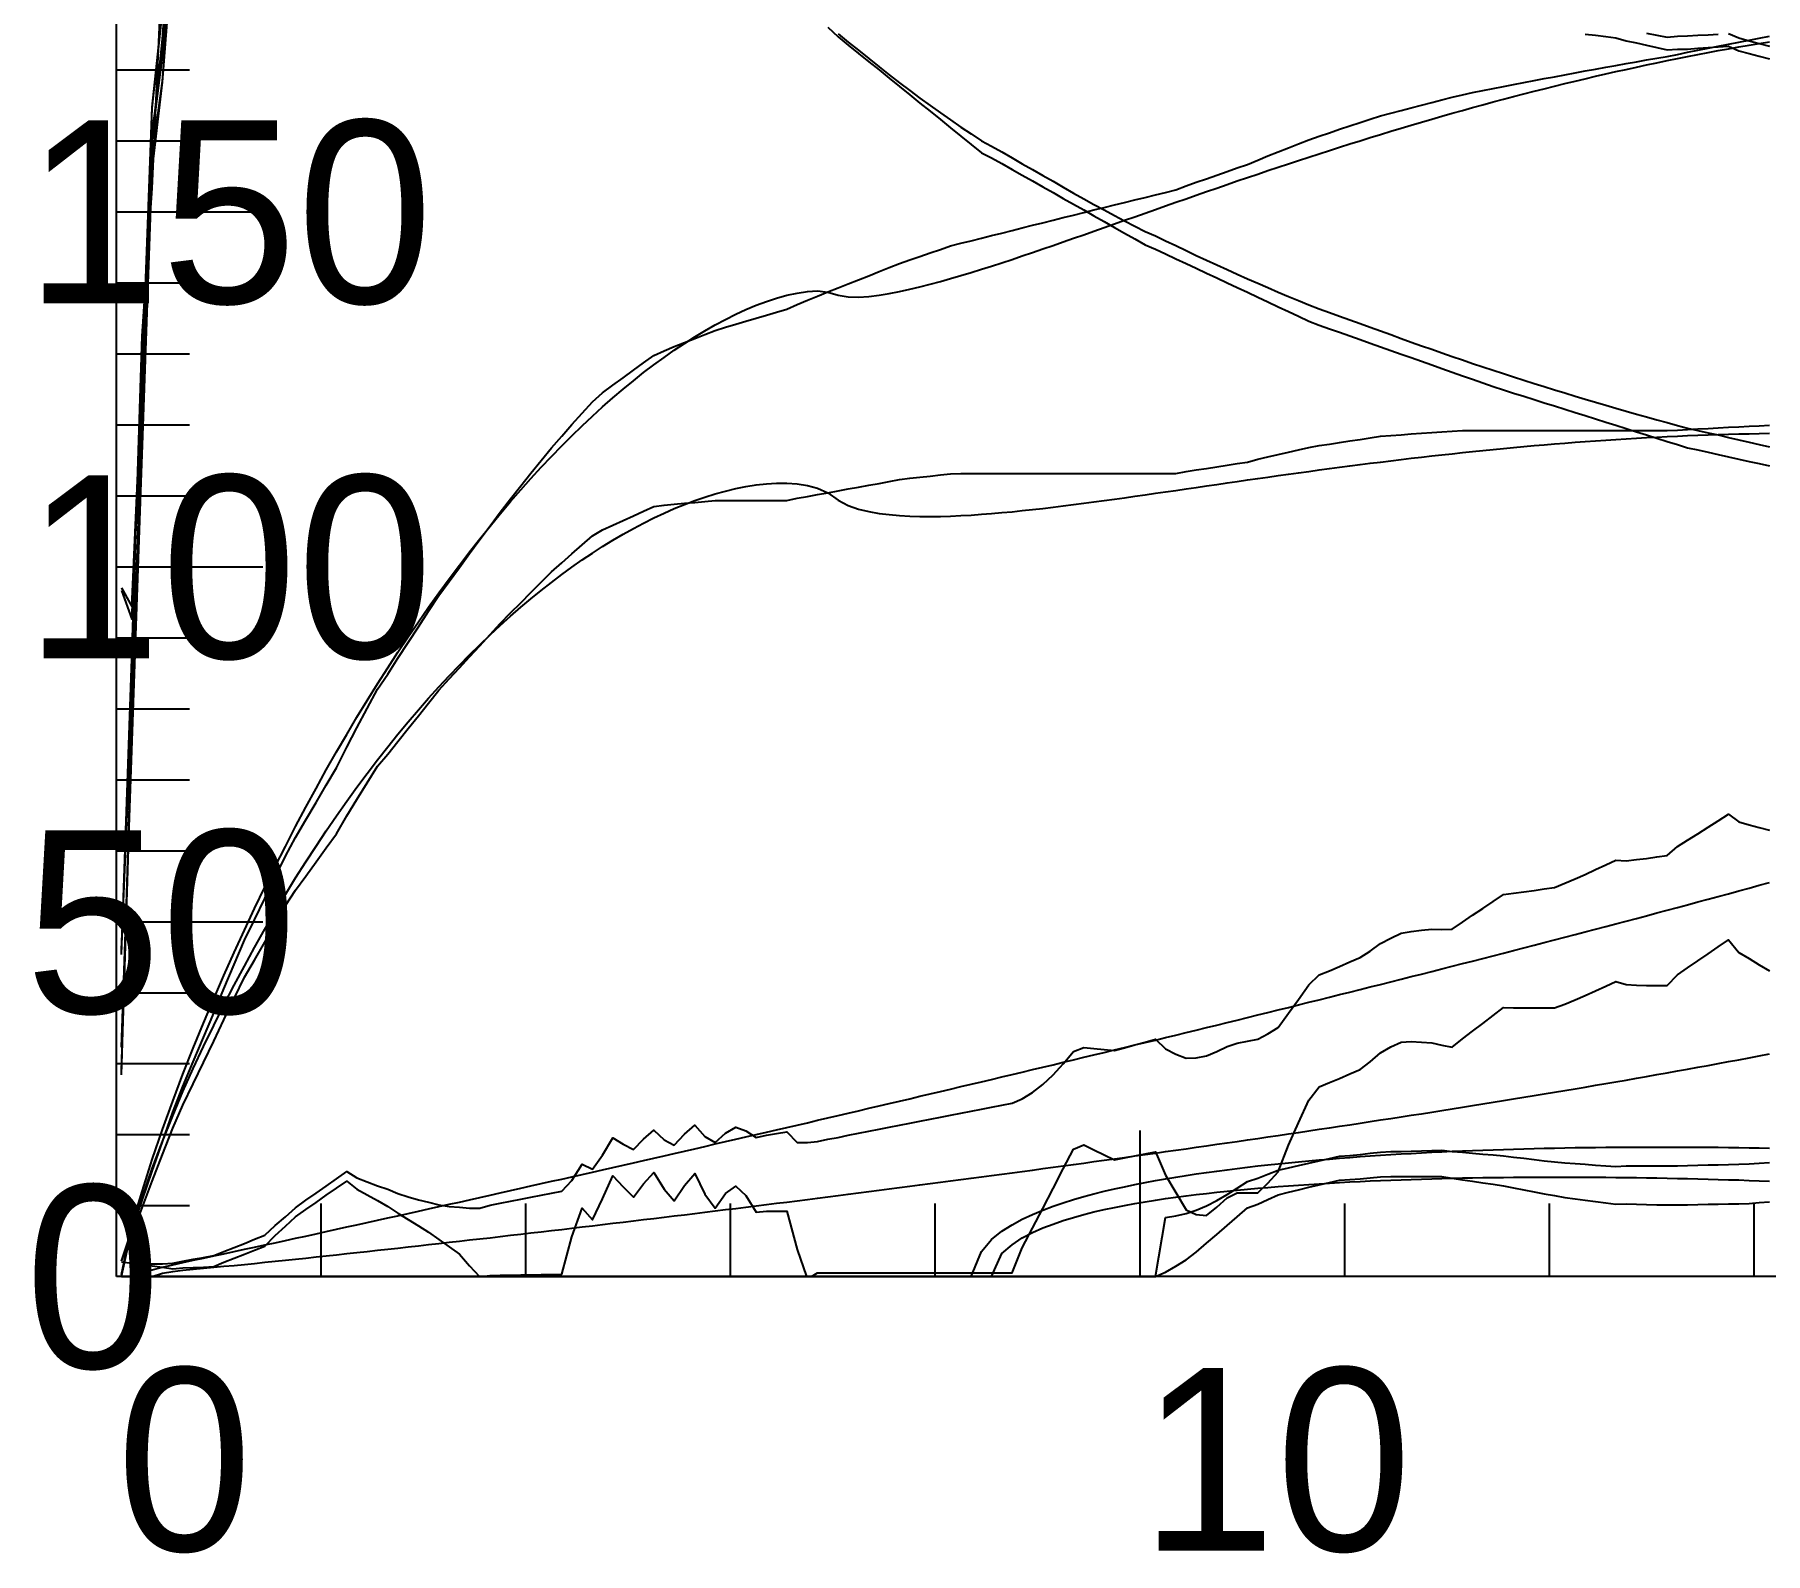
# Model space of a CAD drawing. Extents: x -35 to 191, y -35 to 135.
# Drawn here: x -3.6 to 72.2, y -12.1 to 54.4 of the extents above; entities that cross this region are included whole.
import ezdxf

# ---------------------------------------------------------------- set-up
doc = ezdxf.new("R2010")
doc.units = 0

msp = doc.modelspace()

# ---------------------------------------------------------------- linework, layer by layer
at = {"color": 0}
for p, q in [((0, 52.812), (3.2, 52.812)), ((0, 49.706), (3.2, 49.706)), ((0, 46.599), (6.4, 46.599)), ((0, 43.492), (3.2, 43.492)), ((0, 40.386), (3.2, 40.386)), ((0, 37.279), (3.2, 37.279)), ((0, 34.173), (3.2, 34.173)), ((0, 31.066), (6.4, 31.066)), ((0, 27.959), (3.2, 27.959)), ((0, 24.853), (3.2, 24.853)), ((0, 21.746), (3.2, 21.746)), ((0, 18.64), (3.2, 18.64)), ((0, 15.533), (6.4, 15.533)), ((0, 12.426), (3.2, 12.426)), ((0, 9.32), (3.2, 9.32)), ((0, 6.213), (3.2, 6.213)), ((44.8, 0), (44.8, 6.4)), ((0, 3.107), (3.2, 3.107)), ((8.96, 0), (8.96, 3.2)), ((17.92, 0), (17.92, 3.2)), ((26.88, 0), (26.88, 3.2)), ((35.84, 0), (35.84, 3.2)), ((53.76, 0), (53.76, 3.2)), ((62.72, 0), (62.72, 3.2)), ((71.68, 0), (71.68, 3.2))]:
    msp.add_line(p, q, dxfattribs=at)
msp.add_lwpolyline([(0, 0), (0, 108.731), (179.2, 108.731), (179.2, 0)], close=True, dxfattribs=at)
at = {"color": 4}
for points in [[(0.224, 9), (0.672, 24.021), (1.12, 36.982), (1.568, 49.724), (2.016, 54.156), (2.464, 60.325)], [(0.224, 30.146), (0.672, 29.321), (1.12, 39.339), (1.568, 51.142), (2.016, 55.348)], [(0.224, 0.682), (0.672, 2.031), (1.12, 3.325), (1.568, 4.616), (2.016, 5.905), (2.464, 7.191), (2.912, 8.326), (3.36, 9.398), (3.808, 10.468), (4.256, 11.536), (4.704, 12.601), (5.152, 13.664), (5.6, 14.724), (6.048, 15.612), (6.496, 16.545), (6.944, 17.476), (7.392, 18.404), (7.84, 19.225), (8.288, 19.99), (8.736, 20.752), (9.184, 21.512), (9.632, 22.27), (10.08, 23.166), (10.528, 24.015), (10.976, 24.862), (11.424, 25.706), (11.872, 26.367), (12.32, 27.06), (12.768, 27.75), (13.216, 28.437), (13.664, 29.122), (14.112, 29.804), (14.56, 30.424), (15.008, 31.036), (15.456, 31.646), (15.904, 32.253), (16.352, 32.857), (16.8, 33.459), (17.248, 34.038), (17.696, 34.602), (18.144, 35.163), (18.592, 35.722), (19.04, 36.278), (19.488, 36.789), (19.936, 37.292), (20.384, 37.792), (20.832, 38.289), (21.28, 38.678), (21.728, 39.011), (22.176, 39.341), (22.624, 39.669), (23.072, 39.995), (23.52, 40.318), (23.968, 40.52), (24.416, 40.703), (24.864, 40.883), (25.312, 41.062), (25.76, 41.239), (26.208, 41.413), (26.656, 41.55), (27.104, 41.687), (27.552, 41.822), (28, 41.954), (28.448, 42.085), (28.896, 42.213), (29.344, 42.339), (29.792, 42.544), (30.24, 42.73), (30.688, 42.914), (31.136, 43.095), (31.584, 43.273), (32.032, 43.451), (32.48, 43.628), (32.928, 43.806), (33.376, 43.984), (33.824, 44.161), (34.272, 44.338), (34.72, 44.499), (35.168, 44.651), (35.616, 44.803), (36.064, 44.955), (36.512, 45.107), (36.96, 45.223), (37.408, 45.336), (37.856, 45.449), (38.304, 45.561), (38.752, 45.674), (39.2, 45.787), (39.648, 45.899), (40.096, 46.011), (40.544, 46.123), (40.992, 46.235), (41.44, 46.347), (41.888, 46.458), (42.336, 46.57), (42.784, 46.681), (43.232, 46.791), (43.68, 46.902), (44.128, 47.012), (44.576, 47.122), (45.024, 47.231), (45.472, 47.341), (45.92, 47.449), (46.368, 47.558), (46.816, 47.734), (47.264, 47.892), (47.712, 48.05), (48.16, 48.207), (48.608, 48.364), (49.056, 48.52), (49.504, 48.675), (49.952, 48.867), (50.4, 49.046), (50.848, 49.225), (51.296, 49.402), (51.744, 49.579), (52.192, 49.755), (52.64, 49.914), (53.088, 50.064), (53.536, 50.213), (53.984, 50.361), (54.432, 50.509), (54.88, 50.656), (55.328, 50.802), (55.776, 50.924), (56.224, 51.041), (56.672, 51.156), (57.12, 51.271), (57.568, 51.386), (58.016, 51.5), (58.464, 51.613), (58.912, 51.725), (59.36, 51.817), (59.808, 51.906), (60.256, 51.995), (60.704, 52.084), (61.152, 52.171), (61.6, 52.258), (62.048, 52.344), (62.496, 52.43), (62.944, 52.515), (63.392, 52.599), (63.84, 52.682), (64.288, 52.765), (64.736, 52.847), (65.184, 52.929), (65.632, 53.009), (66.08, 53.089), (66.528, 53.168), (66.976, 53.247), (67.424, 53.324), (67.872, 53.401), (68.32, 53.492), (68.768, 53.584), (69.216, 53.675), (69.664, 53.765), (70.112, 53.854), (70.56, 53.943), (71.008, 54.031), (71.456, 54.118), (71.904, 54.204), (72.352, 54.289)], [(0.224, 0.646), (0.672, 0.586), (1.12, 0.554), (1.568, 0.553), (2.016, 0.559), (2.464, 0.583), (2.912, 0.677), (3.36, 0.757), (3.808, 0.838), (4.256, 0.92), (4.704, 1.094), (5.152, 1.269), (5.6, 1.449), (6.048, 1.633), (6.496, 1.82), (6.944, 2.235), (7.392, 2.621), (7.84, 3.016), (8.288, 3.338), (8.736, 3.651), (9.184, 3.965), (9.632, 4.28), (10.08, 4.595), (10.528, 4.322), (10.976, 4.145), (11.424, 3.977), (11.872, 3.82), (12.32, 3.644), (12.768, 3.496), (13.216, 3.367), (13.664, 3.259), (14.112, 3.146), (14.56, 3.073), (15.008, 3.033), (15.456, 2.995), (15.904, 2.995), (16.352, 3.131), (16.8, 3.218), (17.248, 3.305), (17.696, 3.391), (18.144, 3.478), (18.592, 3.565), (19.04, 3.652), (19.488, 3.739), (19.936, 4.203), (20.384, 4.925), (20.832, 4.707), (21.28, 5.32), (21.728, 6.07), (22.176, 5.791), (22.624, 5.564), (23.072, 6.015), (23.52, 6.412), (23.968, 5.992), (24.416, 5.749), (24.864, 6.228), (25.312, 6.635), (25.76, 6.133), (26.208, 5.864), (26.656, 6.284), (27.104, 6.546), (27.552, 6.383), (28, 6.084), (28.448, 6.186), (28.896, 6.263), (29.344, 6.341), (29.792, 5.864), (30.24, 5.864), (30.688, 5.92), (31.136, 6.008), (31.584, 6.095), (32.032, 6.183), (32.48, 6.271), (32.928, 6.359), (33.376, 6.447), (33.824, 6.535), (34.272, 6.622), (34.72, 6.71), (35.168, 6.798), (35.616, 6.886), (36.064, 6.975), (36.512, 7.063), (36.96, 7.151), (37.408, 7.239), (37.856, 7.327), (38.304, 7.416), (38.752, 7.504), (39.2, 7.592), (39.648, 7.78), (40.096, 8.051), (40.544, 8.404), (40.992, 8.829), (41.44, 9.316), (41.888, 9.856), (42.336, 10.029), (42.784, 9.981), (43.232, 9.938), (43.68, 9.9), (44.128, 10.017), (44.576, 10.139), (45.024, 10.262), (45.472, 10.385), (45.92, 9.967), (46.368, 9.732), (46.816, 9.554), (47.264, 9.579), (47.712, 9.655), (48.16, 9.845), (48.608, 10.066), (49.056, 10.222), (49.504, 10.305), (49.952, 10.389), (50.4, 10.629), (50.848, 10.909), (51.296, 11.529), (51.744, 12.123), (52.192, 12.766), (52.64, 13.201), (53.088, 13.387), (53.536, 13.574), (53.984, 13.769), (54.432, 13.964), (54.88, 14.25), (55.328, 14.573), (55.776, 14.818), (56.224, 15.024), (56.672, 15.109), (57.12, 15.156), (57.568, 15.203), (58.016, 15.198), (58.464, 15.21), (58.912, 15.518), (59.36, 15.812), (59.808, 16.113), (60.256, 16.419), (60.704, 16.728), (61.152, 16.775), (61.6, 16.839), (62.048, 16.904), (62.496, 16.969), (62.944, 17.034), (63.392, 17.218), (63.84, 17.411), (64.288, 17.605), (64.736, 17.816), (65.184, 18.022), (65.632, 18.229), (66.08, 18.2), (66.528, 18.25), (66.976, 18.3), (67.424, 18.371), (67.872, 18.437), (68.32, 18.822), (68.768, 19.102), (69.216, 19.383), (69.664, 19.665), (70.112, 19.949), (70.56, 20.234), (71.008, 19.905), (71.456, 19.779), (71.904, 19.656), (72.352, 19.537)], [(0.224, 0), (0.672, 0), (1.12, 0), (1.568, 0), (2.016, 0), (2.464, 0), (2.912, 0), (3.36, 0), (3.808, 0), (4.256, 0), (4.704, 0), (5.152, 0), (5.6, 0), (6.048, 0), (6.496, 0), (6.944, 0), (7.392, 0), (7.84, 0), (8.288, 0), (8.736, 0), (9.184, 0), (9.632, 0), (10.08, 0), (10.528, 0), (10.976, 0), (11.424, 0), (11.872, 0), (12.32, 0), (12.768, 0), (13.216, 0), (13.664, 0), (14.112, 0), (14.56, 0), (15.008, 0), (15.456, 0), (15.904, 0), (16.352, 0), (16.8, 0), (17.248, 0), (17.696, 0), (18.144, 0), (18.592, 0), (19.04, 0), (19.488, 0), (19.936, 0), (20.384, 0), (20.832, 0), (21.28, 0), (21.728, 0), (22.176, 0), (22.624, 0), (23.072, 0), (23.52, 0), (23.968, 0), (24.416, 0), (24.864, 0), (25.312, 0), (25.76, 0), (26.208, 0), (26.656, 0), (27.104, 0), (27.552, 0), (28, 0), (28.448, 0), (28.896, 0), (29.344, 0), (29.792, 0), (30.24, 0), (30.688, 0), (31.136, 0), (31.584, 0), (32.032, 0), (32.48, 0), (32.928, 0), (33.376, 0), (33.824, 0), (34.272, 0), (34.72, 0), (35.168, 0), (35.616, 0), (36.064, 0), (36.512, 0), (36.96, 0), (37.408, 0), (37.856, 0), (38.304, 0), (38.752, 0), (39.2, 0), (39.648, 0), (40.096, 0), (40.544, 0), (40.992, 0), (41.44, 0), (41.888, 0), (42.336, 0), (42.784, 0), (43.232, 0), (43.68, 0), (44.128, 0), (44.576, 0), (45.024, 0), (45.472, 0), (45.92, 2.589), (46.368, 2.662), (46.816, 2.759), (47.264, 2.906), (47.712, 3.103), (48.16, 3.333), (48.608, 3.591), (49.056, 3.869), (49.504, 4.164), (49.952, 4.31), (50.4, 4.483), (50.848, 4.658), (51.296, 4.763), (51.744, 4.864), (52.192, 4.965), (52.64, 5.067), (53.088, 5.168), (53.536, 5.268), (53.984, 5.298), (54.432, 5.347), (54.88, 5.395), (55.328, 5.443), (55.776, 5.468), (56.224, 5.482), (56.672, 5.495), (57.12, 5.508), (57.568, 5.52), (58.016, 5.532), (58.464, 5.48), (58.912, 5.441), (59.36, 5.402), (59.808, 5.363), (60.256, 5.324), (60.704, 5.286), (61.152, 5.23), (61.6, 5.177), (62.048, 5.125), (62.496, 5.074), (62.944, 5.023), (63.392, 4.974), (63.84, 4.944), (64.288, 4.914), (64.736, 4.884), (65.184, 4.855), (65.632, 4.825), (66.08, 4.841), (66.528, 4.841), (66.976, 4.841), (67.424, 4.841), (67.872, 4.841), (68.32, 4.851), (68.768, 4.863), (69.216, 4.875), (69.664, 4.886), (70.112, 4.898), (70.56, 4.909), (71.008, 4.919), (71.456, 4.93), (71.904, 4.961), (72.352, 4.99)]]:
    msp.add_lwpolyline(points, dxfattribs=at)
at = {"color": 1}
for points in [[(0.224, 14.31), (0.672, 25.121), (1.12, 37.391), (1.568, 50.058), (2.016, 53.341), (2.464, 59.091)], [(64.288, 54.38), (64.736, 54.326), (65.184, 54.272), (65.632, 54.219), (66.08, 54.092), (66.528, 53.99), (66.976, 53.888), (67.424, 53.793), (67.872, 53.696), (68.32, 53.727), (68.768, 53.724), (69.216, 53.759), (69.664, 53.787), (70.112, 53.817), (70.56, 53.849), (71.008, 53.652), (71.456, 53.531), (71.904, 53.412), (72.352, 53.296)]]:
    msp.add_lwpolyline(points, dxfattribs=at)
at = {"color": 2}
for points in [[(0.224, 30.029), (0.672, 28.77), (1.12, 38.327), (1.568, 49.803), (2.016, 53.408), (2.464, 59.073)], [(0.224, 8.825), (0.672, 23.445), (1.12, 35.987), (1.568, 48.427), (2.016, 52.271), (2.464, 58.072)], [(31.584, 54.398), (32.032, 54.03), (32.48, 53.669), (32.928, 53.305), (33.376, 52.946), (33.824, 52.594), (34.272, 52.249), (34.72, 51.911), (35.168, 51.579), (35.616, 51.254), (36.064, 50.934), (36.512, 50.621), (36.96, 50.313), (37.408, 50.009), (37.856, 49.713), (38.304, 49.475), (38.752, 49.223), (39.2, 48.963), (39.648, 48.708), (40.096, 48.451), (40.544, 48.193), (40.992, 47.938), (41.44, 47.68), (41.888, 47.424), (42.336, 47.173), (42.784, 46.925), (43.232, 46.681), (43.68, 46.441), (44.128, 46.204), (44.576, 45.971), (45.024, 45.743), (45.472, 45.544), (45.92, 45.335), (46.368, 45.121), (46.816, 44.908), (47.264, 44.695), (47.712, 44.485), (48.16, 44.277), (48.608, 44.073), (49.056, 43.871), (49.504, 43.672), (49.952, 43.475), (50.4, 43.282), (50.848, 43.091), (51.296, 42.902), (51.744, 42.715), (52.192, 42.531), (52.64, 42.352), (53.088, 42.192), (53.536, 42.03), (53.984, 41.869), (54.432, 41.709), (54.88, 41.547), (55.328, 41.386), (55.776, 41.225), (56.224, 41.064), (56.672, 40.903), (57.12, 40.742), (57.568, 40.583), (58.016, 40.426), (58.464, 40.271), (58.912, 40.117), (59.36, 39.966), (59.808, 39.816), (60.256, 39.667), (60.704, 39.521), (61.152, 39.377), (61.6, 39.234), (62.048, 39.092), (62.496, 38.951), (62.944, 38.812), (63.392, 38.675), (63.84, 38.539), (64.288, 38.404), (64.736, 38.271), (65.184, 38.14), (65.632, 38.009), (66.08, 37.88), (66.528, 37.752), (66.976, 37.626), (67.424, 37.5), (67.872, 37.375), (68.32, 37.251), (68.768, 37.135), (69.216, 37.037), (69.664, 36.935), (70.112, 36.834), (70.56, 36.728), (71.008, 36.624), (71.456, 36.521), (71.904, 36.416), (72.352, 36.312)], [(66.976, 54.422), (67.424, 54.337), (67.872, 54.25), (68.32, 54.289), (68.768, 54.301), (69.216, 54.328), (69.664, 54.354), (70.112, 54.382)], [(70.56, 54.409), (71.008, 54.211), (71.456, 54.088), (71.904, 53.967), (72.352, 53.848)], [(0.224, 0), (0.672, 2.069), (1.12, 3.451), (1.568, 4.725), (2.016, 5.92), (2.464, 7.041), (2.912, 8.098), (3.36, 9.104), (3.808, 10.066), (4.256, 10.992), (4.704, 11.886), (5.152, 12.752), (5.6, 13.592), (6.048, 14.408), (6.496, 15.2), (6.944, 15.97), (7.392, 16.719), (7.84, 17.447), (8.288, 18.156), (8.736, 18.845), (9.184, 19.516), (9.632, 20.17), (10.08, 20.805), (10.528, 21.424), (10.976, 22.026), (11.424, 22.612), (11.872, 23.183), (12.32, 23.737), (12.768, 24.277), (13.216, 24.803), (13.664, 25.313), (14.112, 25.81), (14.56, 26.292), (15.008, 26.761), (15.456, 27.216), (15.904, 27.657), (16.352, 28.086), (16.8, 28.501), (17.248, 28.904), (17.696, 29.293), (18.144, 29.67), (18.592, 30.034), (19.04, 30.385), (19.488, 30.724), (19.936, 31.05), (20.384, 31.363), (20.832, 31.664), (21.28, 31.953), (21.728, 32.228), (22.176, 32.492), (22.624, 32.742), (23.072, 32.979), (23.52, 33.203), (23.968, 33.414), (24.416, 33.611), (24.864, 33.795), (25.312, 33.964), (25.76, 34.118), (26.208, 34.258), (26.656, 34.381), (27.104, 34.488), (27.552, 34.577), (28, 34.647), (28.448, 34.696), (28.896, 34.722), (29.344, 34.723), (29.792, 34.692), (30.24, 34.624), (30.688, 34.505), (31.136, 34.304), (31.584, 33.985), (32.032, 33.748), (32.48, 33.593), (32.928, 33.484), (33.376, 33.404), (33.824, 33.348), (34.272, 33.308), (34.72, 33.283), (35.168, 33.27), (35.616, 33.267), (36.064, 33.273), (36.512, 33.286), (36.96, 33.306), (37.408, 33.331), (37.856, 33.362), (38.304, 33.397), (38.752, 33.436), (39.2, 33.478), (39.648, 33.524), (40.096, 33.572), (40.544, 33.623), (40.992, 33.676), (41.44, 33.731), (41.888, 33.787), (42.336, 33.846), (42.784, 33.905), (43.232, 33.966), (43.68, 34.027), (44.128, 34.09), (44.576, 34.153), (45.024, 34.217), (45.472, 34.281), (45.92, 34.346), (46.368, 34.411), (46.816, 34.476), (47.264, 34.541), (47.712, 34.606), (48.16, 34.671), (48.608, 34.736), (49.056, 34.8), (49.504, 34.865), (49.952, 34.929), (50.4, 34.992), (50.848, 35.055), (51.296, 35.118), (51.744, 35.18), (52.192, 35.241), (52.64, 35.302), (53.088, 35.362), (53.536, 35.421), (53.984, 35.48), (54.432, 35.538), (54.88, 35.595), (55.328, 35.651), (55.776, 35.706), (56.224, 35.76), (56.672, 35.813), (57.12, 35.865), (57.568, 35.917), (58.016, 35.967), (58.464, 36.016), (58.912, 36.064), (59.36, 36.111), (59.808, 36.157), (60.256, 36.201), (60.704, 36.245), (61.152, 36.287), (61.6, 36.328), (62.048, 36.368), (62.496, 36.406), (62.944, 36.444), (63.392, 36.48), (63.84, 36.514), (64.288, 36.548), (64.736, 36.58), (65.184, 36.611), (65.632, 36.64), (66.08, 36.668), (66.528, 36.695), (66.976, 36.72), (67.424, 36.744), (67.872, 36.766), (68.32, 36.787), (68.768, 36.806), (69.216, 36.824), (69.664, 36.841), (70.112, 36.856), (70.56, 36.869), (71.008, 36.881), (71.456, 36.891), (71.904, 36.9), (72.352, 36.907)], [(0.224, 0), (0.672, 0), (1.12, 0), (1.568, 0), (2.016, 0.149), (2.464, 0.22), (2.912, 0.275), (3.36, 0.323), (3.808, 0.366), (4.256, 0.408), (4.704, 0.45), (5.152, 0.493), (5.6, 0.536), (6.048, 0.58), (6.496, 0.625), (6.944, 0.671), (7.392, 0.718), (7.84, 0.765), (8.288, 0.812), (8.736, 0.86), (9.184, 0.908), (9.632, 0.956), (10.08, 1.005), (10.528, 1.054), (10.976, 1.103), (11.424, 1.152), (11.872, 1.201), (12.32, 1.251), (12.768, 1.3), (13.216, 1.35), (13.664, 1.4), (14.112, 1.45), (14.56, 1.501), (15.008, 1.551), (15.456, 1.602), (15.904, 1.653), (16.352, 1.704), (16.8, 1.756), (17.248, 1.807), (17.696, 1.859), (18.144, 1.911), (18.592, 1.963), (19.04, 2.015), (19.488, 2.068), (19.936, 2.12), (20.384, 2.173), (20.832, 2.226), (21.28, 2.279), (21.728, 2.332), (22.176, 2.386), (22.624, 2.439), (23.072, 2.493), (23.52, 2.547), (23.968, 2.601), (24.416, 2.656), (24.864, 2.71), (25.312, 2.765), (25.76, 2.82), (26.208, 2.875), (26.656, 2.93), (27.104, 2.985), (27.552, 3.04), (28, 3.096), (28.448, 3.152), (28.896, 3.208), (29.344, 3.264), (29.792, 3.32), (30.24, 3.377), (30.688, 3.434), (31.136, 3.49), (31.584, 3.547), (32.032, 3.605), (32.48, 3.662), (32.928, 3.719), (33.376, 3.777), (33.824, 3.835), (34.272, 3.893), (34.72, 3.951), (35.168, 4.01), (35.616, 4.068), (36.064, 4.127), (36.512, 4.186), (36.96, 4.245), (37.408, 4.305), (37.856, 4.364), (38.304, 4.424), (38.752, 4.484), (39.2, 4.544), (39.648, 4.604), (40.096, 4.665), (40.544, 4.725), (40.992, 4.786), (41.44, 4.847), (41.888, 4.909), (42.336, 4.97), (42.784, 5.032), (43.232, 5.094), (43.68, 5.156), (44.128, 5.218), (44.576, 5.281), (45.024, 5.343), (45.472, 5.406), (45.92, 5.47), (46.368, 5.533), (46.816, 5.597), (47.264, 5.661), (47.712, 5.725), (48.16, 5.789), (48.608, 5.854), (49.056, 5.918), (49.504, 5.984), (49.952, 6.049), (50.4, 6.114), (50.848, 6.18), (51.296, 6.246), (51.744, 6.313), (52.192, 6.379), (52.64, 6.446), (53.088, 6.514), (53.536, 6.581), (53.984, 6.649), (54.432, 6.717), (54.88, 6.785), (55.328, 6.854), (55.776, 6.923), (56.224, 6.992), (56.672, 7.061), (57.12, 7.131), (57.568, 7.201), (58.016, 7.272), (58.464, 7.343), (58.912, 7.414), (59.36, 7.485), (59.808, 7.557), (60.256, 7.629), (60.704, 7.702), (61.152, 7.775), (61.6, 7.848), (62.048, 7.922), (62.496, 7.996), (62.944, 8.071), (63.392, 8.146), (63.84, 8.221), (64.288, 8.297), (64.736, 8.373), (65.184, 8.449), (65.632, 8.526), (66.08, 8.604), (66.528, 8.682), (66.976, 8.761), (67.424, 8.839), (67.872, 8.919), (68.32, 8.999), (68.768, 9.08), (69.216, 9.161), (69.664, 9.242), (70.112, 9.325), (70.56, 9.407), (71.008, 9.491), (71.456, 9.575), (71.904, 9.66), (72.352, 9.745)], [(0.224, 0), (0.672, 0), (1.12, 0), (1.568, 0), (2.016, 0), (2.464, 0), (2.912, 0), (3.36, 0), (3.808, 0), (4.256, 0), (4.704, 0), (5.152, 0), (5.6, 0), (6.048, 0), (6.496, 0), (6.944, 0), (7.392, 0), (7.84, 0), (8.288, 0), (8.736, 0), (9.184, 0), (9.632, 0), (10.08, 0), (10.528, 0), (10.976, 0), (11.424, 0), (11.872, 0), (12.32, 0), (12.768, 0), (13.216, 0), (13.664, 0), (14.112, 0), (14.56, 0), (15.008, 0), (15.456, 0), (15.904, 0), (16.352, 0), (16.8, 0), (17.248, 0), (17.696, 0), (18.144, 0), (18.592, 0), (19.04, 0), (19.488, 0), (19.936, 0), (20.384, 0), (20.832, 0), (21.28, 0), (21.728, 0), (22.176, 0), (22.624, 0), (23.072, 0), (23.52, 0), (23.968, 0), (24.416, 0), (24.864, 0), (25.312, 0), (25.76, 0), (26.208, 0), (26.656, 0), (27.104, 0), (27.552, 0), (28, 0), (28.448, 0), (28.896, 0), (29.344, 0), (29.792, 0), (30.24, 0), (30.688, 0), (31.136, 0), (31.584, 0), (32.032, 0), (32.48, 0), (32.928, 0), (33.376, 0), (33.824, 0), (34.272, 0), (34.72, 0), (35.168, 0), (35.616, 0), (36.064, 0), (36.512, 0), (36.96, 0), (37.408, 0), (37.856, 0), (38.304, 0), (38.752, 1.014), (39.2, 1.397), (39.648, 1.694), (40.096, 1.932), (40.544, 2.131), (40.992, 2.302), (41.44, 2.455), (41.888, 2.593), (42.336, 2.719), (42.784, 2.835), (43.232, 2.93), (43.68, 3.026), (44.128, 3.114), (44.576, 3.196), (45.024, 3.272), (45.472, 3.343), (45.92, 3.412), (46.368, 3.477), (46.816, 3.538), (47.264, 3.59), (47.712, 3.643), (48.16, 3.693), (48.608, 3.74), (49.056, 3.784), (49.504, 3.827), (49.952, 3.867), (50.4, 3.906), (50.848, 3.944), (51.296, 3.974), (51.744, 4.006), (52.192, 4.037), (52.64, 4.065), (53.088, 4.092), (53.536, 4.117), (53.984, 4.141), (54.432, 4.164), (54.88, 4.186), (55.328, 4.204), (55.776, 4.222), (56.224, 4.239), (56.672, 4.255), (57.12, 4.269), (57.568, 4.282), (58.016, 4.294), (58.464, 4.306), (58.912, 4.316), (59.36, 4.323), (59.808, 4.331), (60.256, 4.338), (60.704, 4.344), (61.152, 4.348), (61.6, 4.352), (62.048, 4.355), (62.496, 4.357), (62.944, 4.358), (63.392, 4.357), (63.84, 4.356), (64.288, 4.354), (64.736, 4.352), (65.184, 4.348), (65.632, 4.343), (66.08, 4.338), (66.528, 4.332), (66.976, 4.326), (67.424, 4.317), (67.872, 4.309), (68.32, 4.3), (68.768, 4.29), (69.216, 4.279), (69.664, 4.267), (70.112, 4.255), (70.56, 4.242), (71.008, 4.228), (71.456, 4.213), (71.904, 4.198), (72.352, 4.182)]]:
    msp.add_lwpolyline(points, dxfattribs=at)
at = {"color": 6}
for points in [[(0.224, 10.036), (0.672, 23.032), (1.12, 36.027), (1.568, 49.023), (2.016, 52.321), (2.464, 58.091)], [(31.136, 54.69), (31.584, 54.259), (32.032, 53.895), (32.48, 53.533), (32.928, 53.171), (33.376, 52.809), (33.824, 52.447), (34.272, 52.085), (34.72, 51.723), (35.168, 51.361), (35.616, 51), (36.064, 50.638), (36.512, 50.276), (36.96, 49.914), (37.408, 49.552), (37.856, 49.19), (38.304, 48.967), (38.752, 48.713), (39.2, 48.459), (39.648, 48.205), (40.096, 47.951), (40.544, 47.697), (40.992, 47.443), (41.44, 47.189), (41.888, 46.936), (42.336, 46.682), (42.784, 46.428), (43.232, 46.174), (43.68, 45.92), (44.128, 45.666), (44.576, 45.412), (45.024, 45.158), (45.472, 44.97), (45.92, 44.76), (46.368, 44.55), (46.816, 44.34), (47.264, 44.13), (47.712, 43.92), (48.16, 43.709), (48.608, 43.499), (49.056, 43.289), (49.504, 43.079), (49.952, 42.869), (50.4, 42.659), (50.848, 42.449), (51.296, 42.239), (51.744, 42.029), (52.192, 41.819), (52.64, 41.643), (53.088, 41.485), (53.536, 41.327), (53.984, 41.168), (54.432, 41.01), (54.88, 40.852), (55.328, 40.694), (55.776, 40.536), (56.224, 40.378), (56.672, 40.22), (57.12, 40.061), (57.568, 39.903), (58.016, 39.745), (58.464, 39.587), (58.912, 39.429), (59.36, 39.271), (59.808, 39.112), (60.256, 38.954), (60.704, 38.809), (61.152, 38.668), (61.6, 38.528), (62.048, 38.387), (62.496, 38.246), (62.944, 38.105), (63.392, 37.964), (63.84, 37.823), (64.288, 37.683), (64.736, 37.542), (65.184, 37.401), (65.632, 37.26), (66.08, 37.119), (66.528, 36.978), (66.976, 36.837), (67.424, 36.697), (67.872, 36.556), (68.32, 36.415), (68.768, 36.274), (69.216, 36.186), (69.664, 36.085), (70.112, 35.984), (70.56, 35.883), (71.008, 35.782), (71.456, 35.681), (71.904, 35.579), (72.352, 35.478)], [(0.224, 0.677), (0.672, 1.842), (1.12, 3.007), (1.568, 4.172), (2.016, 5.337), (2.464, 6.503), (2.912, 7.503), (3.36, 8.437), (3.808, 9.37), (4.256, 10.304), (4.704, 11.238), (5.152, 12.171), (5.6, 13.105), (6.048, 13.848), (6.496, 14.644), (6.944, 15.441), (7.392, 16.238), (7.84, 16.916), (8.288, 17.532), (8.736, 18.148), (9.184, 18.764), (9.632, 19.38), (10.08, 20.159), (10.528, 20.887), (10.976, 21.615), (11.424, 22.343), (11.872, 22.864), (12.32, 23.424), (12.768, 23.984), (13.216, 24.544), (13.664, 25.104), (14.112, 25.664), (14.56, 26.156), (15.008, 26.641), (15.456, 27.127), (15.904, 27.612), (16.352, 28.098), (16.8, 28.583), (17.248, 29.046), (17.696, 29.494), (18.144, 29.942), (18.592, 30.39), (19.04, 30.839), (19.488, 31.238), (19.936, 31.63), (20.384, 32.022), (20.832, 32.414), (21.28, 32.683), (21.728, 32.886), (22.176, 33.09), (22.624, 33.294), (23.072, 33.497), (23.52, 33.701), (23.968, 33.763), (24.416, 33.804), (24.864, 33.845), (25.312, 33.885), (25.76, 33.926), (26.208, 33.967), (26.656, 33.964), (27.104, 33.964), (27.552, 33.964), (28, 33.964), (28.448, 33.964), (28.896, 33.964), (29.344, 33.964), (29.792, 34.064), (30.24, 34.146), (30.688, 34.227), (31.136, 34.309), (31.584, 34.39), (32.032, 34.472), (32.48, 34.553), (32.928, 34.635), (33.376, 34.716), (33.824, 34.798), (34.272, 34.879), (34.72, 34.94), (35.168, 34.99), (35.616, 35.039), (36.064, 35.089), (36.512, 35.139), (36.96, 35.143), (37.408, 35.143), (37.856, 35.143), (38.304, 35.143), (38.752, 35.143), (39.2, 35.143), (39.648, 35.143), (40.096, 35.143), (40.544, 35.143), (40.992, 35.143), (41.44, 35.143), (41.888, 35.143), (42.336, 35.143), (42.784, 35.143), (43.232, 35.143), (43.68, 35.143), (44.128, 35.143), (44.576, 35.143), (45.024, 35.143), (45.472, 35.143), (45.92, 35.143), (46.368, 35.143), (46.816, 35.236), (47.264, 35.304), (47.712, 35.373), (48.16, 35.442), (48.608, 35.511), (49.056, 35.58), (49.504, 35.649), (49.952, 35.77), (50.4, 35.873), (50.848, 35.977), (51.296, 36.08), (51.744, 36.183), (52.192, 36.287), (52.64, 36.368), (53.088, 36.437), (53.536, 36.506), (53.984, 36.574), (54.432, 36.643), (54.88, 36.712), (55.328, 36.781), (55.776, 36.818), (56.224, 36.848), (56.672, 36.878), (57.12, 36.908), (57.568, 36.938), (58.016, 36.968), (58.464, 36.998), (58.912, 37.028), (59.36, 37.03), (59.808, 37.03), (60.256, 37.03), (60.704, 37.03), (61.152, 37.03), (61.6, 37.03), (62.048, 37.03), (62.496, 37.03), (62.944, 37.03), (63.392, 37.03), (63.84, 37.03), (64.288, 37.03), (64.736, 37.03), (65.184, 37.03), (65.632, 37.03), (66.08, 37.03), (66.528, 37.03), (66.976, 37.03), (67.424, 37.03), (67.872, 37.03), (68.32, 37.052), (68.768, 37.075), (69.216, 37.099), (69.664, 37.122), (70.112, 37.146), (70.56, 37.17), (71.008, 37.193), (71.456, 37.217), (71.904, 37.24), (72.352, 37.264)], [(30.428, 0), (30.688, 0.171), (31.136, 0.171), (31.584, 0.171), (32.032, 0.171), (32.48, 0.171), (32.928, 0.171), (33.376, 0.171), (33.824, 0.171), (34.272, 0.171), (34.72, 0.171), (35.168, 0.171), (35.616, 0.171), (36.064, 0.171), (36.512, 0.171), (36.96, 0.171), (37.408, 0.171), (37.856, 0.171), (38.304, 0.171), (38.752, 0.171), (39.2, 0.171), (39.648, 1.252), (40.096, 2.118), (40.544, 2.985), (40.992, 3.851), (41.44, 4.718), (41.888, 5.584), (42.336, 5.76), (42.784, 5.545), (43.232, 5.33), (43.68, 5.115), (44.128, 5.194), (44.576, 5.284), (45.024, 5.373), (45.472, 5.463), (45.92, 4.446), (46.368, 3.681), (46.816, 2.915), (47.264, 2.712), (47.712, 2.677), (48.16, 3.033), (48.608, 3.453), (49.056, 3.66), (49.504, 3.66), (49.952, 3.66), (50.4, 4.086), (50.848, 4.579), (51.296, 5.754), (51.744, 6.736), (52.192, 7.717), (52.64, 8.308), (53.088, 8.492), (53.536, 8.677), (53.984, 8.874), (54.432, 9.07), (54.88, 9.403), (55.328, 9.787), (55.776, 10.052), (56.224, 10.259), (56.672, 10.286), (57.12, 10.258), (57.568, 10.23), (58.016, 10.123), (58.464, 10.039), (58.912, 10.402), (59.36, 10.738), (59.808, 11.083), (60.256, 11.432), (60.704, 11.78), (61.152, 11.756), (61.6, 11.756), (62.048, 11.756), (62.496, 11.756), (62.944, 11.756), (63.392, 11.927), (63.84, 12.112), (64.288, 12.296), (64.736, 12.505), (65.184, 12.707), (65.632, 12.909), (66.08, 12.777), (66.528, 12.756), (66.976, 12.735), (67.424, 12.743), (67.872, 12.743), (68.32, 13.202), (68.768, 13.508), (69.216, 13.814), (69.664, 14.12), (70.112, 14.426), (70.56, 14.732), (71.008, 14.189), (71.456, 13.92), (71.904, 13.651), (72.352, 13.382)], [(15.967, 0), (16.352, 0.049), (16.8, 0.057), (17.248, 0.065), (17.696, 0.074), (18.144, 0.082), (18.592, 0.091), (19.04, 0.099), (19.488, 0.108), (19.936, 1.745), (20.384, 2.993), (20.832, 2.484), (21.28, 3.409), (21.728, 4.409), (22.176, 3.924), (22.624, 3.476), (23.072, 4.066), (23.52, 4.549), (23.968, 3.832), (24.416, 3.319), (24.864, 3.991), (25.312, 4.508), (25.76, 3.614), (26.208, 2.993), (26.656, 3.63), (27.104, 3.953), (27.552, 3.551), (28, 2.817), (28.448, 2.87), (28.896, 2.87), (29.344, 2.87), (29.792, 1.189), (30.198, 0)], [(0.224, 0), (0.672, 0), (1.12, 0), (1.568, 0), (2.016, 0), (2.464, 0), (2.912, 0), (3.36, 0), (3.808, 0), (4.256, 0), (4.704, 0), (5.152, 0), (5.6, 0), (6.048, 0), (6.496, 0), (6.944, 0), (7.392, 0), (7.84, 0), (8.288, 0), (8.736, 0), (9.184, 0), (9.632, 0), (10.08, 0), (10.528, 0), (10.976, 0), (11.424, 0), (11.872, 0), (12.32, 0), (12.768, 0), (13.216, 0), (13.664, 0), (14.112, 0), (14.56, 0), (15.008, 0), (15.456, 0), (15.904, 0), (16.352, 0), (16.8, 0), (17.248, 0), (17.696, 0), (18.144, 0), (18.592, 0), (19.04, 0), (19.488, 0), (19.936, 0), (20.384, 0), (20.832, 0), (21.28, 0), (21.728, 0), (22.176, 0), (22.624, 0), (23.072, 0), (23.52, 0), (23.968, 0), (24.416, 0), (24.864, 0), (25.312, 0), (25.76, 0), (26.208, 0), (26.656, 0), (27.104, 0), (27.552, 0), (28, 0), (28.448, 0), (28.896, 0), (29.344, 0), (29.792, 0), (30.24, 0), (30.688, 0), (31.136, 0), (31.584, 0), (32.032, 0), (32.48, 0), (32.928, 0), (33.376, 0), (33.824, 0), (34.272, 0), (34.72, 0), (35.168, 0), (35.616, 0), (36.064, 0), (36.512, 0), (36.96, 0), (37.408, 0), (37.856, 0), (38.304, 0), (38.752, 0), (39.2, 0), (39.648, 0), (40.096, 0), (40.544, 0), (40.992, 0), (41.44, 0), (41.888, 0), (42.336, 0), (42.784, 0), (43.232, 0), (43.68, 0), (44.128, 0), (44.576, 0), (45.024, 0), (45.472, 0), (45.92, 0.19), (46.368, 0.459), (46.816, 0.727), (47.264, 1.07), (47.712, 1.458), (48.16, 1.845), (48.608, 2.233), (49.056, 2.62), (49.504, 3.008), (49.952, 3.177), (50.4, 3.381), (50.848, 3.585), (51.296, 3.695), (51.744, 3.801), (52.192, 3.907), (52.64, 4.014), (53.088, 4.12), (53.536, 4.226), (53.984, 4.244), (54.432, 4.286), (54.88, 4.328), (55.328, 4.37), (55.776, 4.384), (56.224, 4.384), (56.672, 4.384), (57.12, 4.384), (57.568, 4.384), (58.016, 4.384), (58.464, 4.302), (58.912, 4.237), (59.36, 4.171), (59.808, 4.106), (60.256, 4.04), (60.704, 3.974), (61.152, 3.885), (61.6, 3.799), (62.048, 3.714), (62.496, 3.629), (62.944, 3.543), (63.392, 3.458), (63.84, 3.402), (64.288, 3.344), (64.736, 3.286), (65.184, 3.228), (65.632, 3.17), (66.08, 3.182), (66.528, 3.17), (66.976, 3.159), (67.424, 3.147), (67.872, 3.136), (68.32, 3.14), (68.768, 3.148), (69.216, 3.157), (69.664, 3.165), (70.112, 3.174), (70.56, 3.183), (71.008, 3.191), (71.456, 3.2), (71.904, 3.241), (72.352, 3.278)], [(0.224, 0.646), (0.672, 0.586), (1.12, 0.526), (1.568, 0.467), (2.016, 0.407), (2.464, 0.347), (2.912, 0.389), (3.36, 0.405), (3.808, 0.42), (4.256, 0.436), (4.704, 0.628), (5.152, 0.804), (5.6, 0.981), (6.048, 1.157), (6.496, 1.334), (6.944, 1.801), (7.392, 2.21), (7.84, 2.62), (8.288, 2.941), (8.736, 3.249), (9.184, 3.557), (9.632, 3.865), (10.08, 4.173), (10.528, 3.826), (10.976, 3.575), (11.424, 3.325), (11.872, 3.074), (12.32, 2.782), (12.768, 2.504), (13.216, 2.226), (13.664, 1.947), (14.112, 1.617), (14.56, 1.297), (15.008, 0.977), (15.456, 0.472), (15.897, 0)]]:
    msp.add_lwpolyline(points, dxfattribs=at)
at = {"color": 3}
for points in [[(0.224, 14.095), (0.672, 27.042), (1.12, 41.161), (1.568, 47.641), (2.016, 57.566)], [(0.224, 30.131), (0.672, 29.33), (1.12, 39.372), (1.568, 51.188), (2.016, 55.406)], [(0.224, 0.085), (0.672, 2.239), (1.12, 3.731), (1.568, 5.121), (2.016, 6.436), (2.464, 7.681), (2.912, 8.866), (3.36, 10.001), (3.808, 11.095), (4.256, 12.155), (4.704, 13.183), (5.152, 14.184), (5.6, 15.159), (6.048, 16.11), (6.496, 17.039), (6.944, 17.945), (7.392, 18.83), (7.84, 19.695), (8.288, 20.539), (8.736, 21.365), (9.184, 22.172), (9.632, 22.96), (10.08, 23.731), (10.528, 24.484), (10.976, 25.22), (11.424, 25.94), (11.872, 26.644), (12.32, 27.332), (12.768, 28.004), (13.216, 28.661), (13.664, 29.302), (14.112, 29.929), (14.56, 30.541), (15.008, 31.139), (15.456, 31.722), (15.904, 32.292), (16.352, 32.847), (16.8, 33.389), (17.248, 33.916), (17.696, 34.431), (18.144, 34.931), (18.592, 35.419), (19.04, 35.893), (19.488, 36.353), (19.936, 36.801), (20.384, 37.235), (20.832, 37.656), (21.28, 38.064), (21.728, 38.458), (22.176, 38.839), (22.624, 39.207), (23.072, 39.562), (23.52, 39.902), (23.968, 40.23), (24.416, 40.543), (24.864, 40.842), (25.312, 41.127), (25.76, 41.397), (26.208, 41.652), (26.656, 41.892), (27.104, 42.115), (27.552, 42.321), (28, 42.509), (28.448, 42.678), (28.896, 42.826), (29.344, 42.951), (29.792, 43.048), (30.24, 43.113), (30.688, 43.136), (31.136, 43.09), (31.584, 42.952), (32.032, 42.879), (32.48, 42.872), (32.928, 42.902), (33.376, 42.956), (33.824, 43.028), (34.272, 43.114), (34.72, 43.211), (35.168, 43.317), (35.616, 43.432), (36.064, 43.553), (36.512, 43.679), (36.96, 43.811), (37.408, 43.946), (37.856, 44.086), (38.304, 44.228), (38.752, 44.374), (39.2, 44.521), (39.648, 44.671), (40.096, 44.823), (40.544, 44.976), (40.992, 45.13), (41.44, 45.285), (41.888, 45.442), (42.336, 45.599), (42.784, 45.756), (43.232, 45.914), (43.68, 46.072), (44.128, 46.23), (44.576, 46.388), (45.024, 46.547), (45.472, 46.704), (45.92, 46.862), (46.368, 47.019), (46.816, 47.176), (47.264, 47.332), (47.712, 47.488), (48.16, 47.643), (48.608, 47.797), (49.056, 47.951), (49.504, 48.103), (49.952, 48.255), (50.4, 48.406), (50.848, 48.555), (51.296, 48.704), (51.744, 48.852), (52.192, 48.998), (52.64, 49.143), (53.088, 49.288), (53.536, 49.43), (53.984, 49.572), (54.432, 49.713), (54.88, 49.852), (55.328, 49.989), (55.776, 50.126), (56.224, 50.26), (56.672, 50.394), (57.12, 50.526), (57.568, 50.657), (58.016, 50.786), (58.464, 50.913), (58.912, 51.039), (59.36, 51.164), (59.808, 51.287), (60.256, 51.408), (60.704, 51.528), (61.152, 51.646), (61.6, 51.763), (62.048, 51.878), (62.496, 51.991), (62.944, 52.103), (63.392, 52.213), (63.84, 52.321), (64.288, 52.428), (64.736, 52.533), (65.184, 52.636), (65.632, 52.737), (66.08, 52.837), (66.528, 52.935), (66.976, 53.031), (67.424, 53.126), (67.872, 53.218), (68.32, 53.309), (68.768, 53.398), (69.216, 53.486), (69.664, 53.571), (70.112, 53.655), (70.56, 53.736), (71.008, 53.816), (71.456, 53.895), (71.904, 53.971), (72.352, 54.045)], [(0.224, 0), (0.672, 0), (1.12, 0.175), (1.568, 0.297), (2.016, 0.411), (2.464, 0.517), (2.912, 0.618), (3.36, 0.716), (3.808, 0.812), (4.256, 0.907), (4.704, 1.002), (5.152, 1.098), (5.6, 1.194), (6.048, 1.29), (6.496, 1.387), (6.944, 1.484), (7.392, 1.581), (7.84, 1.679), (8.288, 1.777), (8.736, 1.875), (9.184, 1.973), (9.632, 2.072), (10.08, 2.171), (10.528, 2.269), (10.976, 2.368), (11.424, 2.467), (11.872, 2.566), (12.32, 2.666), (12.768, 2.765), (13.216, 2.865), (13.664, 2.964), (14.112, 3.064), (14.56, 3.164), (15.008, 3.264), (15.456, 3.364), (15.904, 3.464), (16.352, 3.565), (16.8, 3.665), (17.248, 3.766), (17.696, 3.867), (18.144, 3.968), (18.592, 4.069), (19.04, 4.17), (19.488, 4.271), (19.936, 4.372), (20.384, 4.474), (20.832, 4.576), (21.28, 4.677), (21.728, 4.779), (22.176, 4.881), (22.624, 4.983), (23.072, 5.085), (23.52, 5.188), (23.968, 5.29), (24.416, 5.393), (24.864, 5.496), (25.312, 5.598), (25.76, 5.701), (26.208, 5.804), (26.656, 5.908), (27.104, 6.011), (27.552, 6.114), (28, 6.218), (28.448, 6.321), (28.896, 6.425), (29.344, 6.529), (29.792, 6.633), (30.24, 6.737), (30.688, 6.842), (31.136, 6.946), (31.584, 7.05), (32.032, 7.155), (32.48, 7.26), (32.928, 7.365), (33.376, 7.47), (33.824, 7.575), (34.272, 7.68), (34.72, 7.785), (35.168, 7.891), (35.616, 7.997), (36.064, 8.102), (36.512, 8.208), (36.96, 8.314), (37.408, 8.42), (37.856, 8.527), (38.304, 8.633), (38.752, 8.74), (39.2, 8.846), (39.648, 8.953), (40.096, 9.06), (40.544, 9.167), (40.992, 9.275), (41.44, 9.382), (41.888, 9.49), (42.336, 9.597), (42.784, 9.705), (43.232, 9.813), (43.68, 9.921), (44.128, 10.029), (44.576, 10.138), (45.024, 10.246), (45.472, 10.355), (45.92, 10.464), (46.368, 10.573), (46.816, 10.682), (47.264, 10.791), (47.712, 10.901), (48.16, 11.01), (48.608, 11.12), (49.056, 11.23), (49.504, 11.34), (49.952, 11.451), (50.4, 11.561), (50.848, 11.672), (51.296, 11.783), (51.744, 11.894), (52.192, 12.005), (52.64, 12.116), (53.088, 12.228), (53.536, 12.34), (53.984, 12.452), (54.432, 12.564), (54.88, 12.676), (55.328, 12.788), (55.776, 12.901), (56.224, 13.014), (56.672, 13.127), (57.12, 13.241), (57.568, 13.354), (58.016, 13.468), (58.464, 13.582), (58.912, 13.696), (59.36, 13.811), (59.808, 13.925), (60.256, 14.04), (60.704, 14.155), (61.152, 14.271), (61.6, 14.386), (62.048, 14.502), (62.496, 14.618), (62.944, 14.735), (63.392, 14.851), (63.84, 14.968), (64.288, 15.085), (64.736, 15.203), (65.184, 15.321), (65.632, 15.439), (66.08, 15.557), (66.528, 15.676), (66.976, 15.795), (67.424, 15.914), (67.872, 16.034), (68.32, 16.154), (68.768, 16.274), (69.216, 16.395), (69.664, 16.516), (70.112, 16.637), (70.56, 16.759), (71.008, 16.881), (71.456, 17.004), (71.904, 17.127), (72.352, 17.25)], [(0.224, 0), (0.672, 0), (1.12, 0), (1.568, 0), (2.016, 0), (2.464, 0), (2.912, 0), (3.36, 0), (3.808, 0), (4.256, 0), (4.704, 0), (5.152, 0), (5.6, 0), (6.048, 0), (6.496, 0), (6.944, 0), (7.392, 0), (7.84, 0), (8.288, 0), (8.736, 0), (9.184, 0), (9.632, 0), (10.08, 0), (10.528, 0), (10.976, 0), (11.424, 0), (11.872, 0), (12.32, 0), (12.768, 0), (13.216, 0), (13.664, 0), (14.112, 0), (14.56, 0), (15.008, 0), (15.456, 0), (15.904, 0), (16.352, 0), (16.8, 0), (17.248, 0), (17.696, 0), (18.144, 0), (18.592, 0), (19.04, 0), (19.488, 0), (19.936, 0), (20.384, 0), (20.832, 0), (21.28, 0), (21.728, 0), (22.176, 0), (22.624, 0), (23.072, 0), (23.52, 0), (23.968, 0), (24.416, 0), (24.864, 0), (25.312, 0), (25.76, 0), (26.208, 0), (26.656, 0), (27.104, 0), (27.552, 0), (28, 0), (28.448, 0), (28.896, 0), (29.344, 0), (29.792, 0), (30.24, 0), (30.688, 0), (31.136, 0), (31.584, 0), (32.032, 0), (32.48, 0), (32.928, 0), (33.376, 0), (33.824, 0), (34.272, 0), (34.72, 0), (35.168, 0), (35.616, 0), (36.064, 0), (36.512, 0), (36.96, 0), (37.408, 0), (37.856, 1.101), (38.304, 1.624), (38.752, 1.994), (39.2, 2.27), (39.648, 2.514), (40.096, 2.725), (40.544, 2.913), (40.992, 3.079), (41.44, 3.232), (41.888, 3.372), (42.336, 3.503), (42.784, 3.626), (43.232, 3.732), (43.68, 3.837), (44.128, 3.936), (44.576, 4.03), (45.024, 4.116), (45.472, 4.199), (45.92, 4.279), (46.368, 4.355), (46.816, 4.428), (47.264, 4.493), (47.712, 4.558), (48.16, 4.62), (48.608, 4.68), (49.056, 4.735), (49.504, 4.789), (49.952, 4.841), (50.4, 4.891), (50.848, 4.94), (51.296, 4.983), (51.744, 5.026), (52.192, 5.068), (52.64, 5.108), (53.088, 5.145), (53.536, 5.181), (53.984, 5.216), (54.432, 5.25), (54.88, 5.282), (55.328, 5.311), (55.776, 5.339), (56.224, 5.366), (56.672, 5.393), (57.12, 5.417), (57.568, 5.44), (58.016, 5.462), (58.464, 5.483), (58.912, 5.503), (59.36, 5.52), (59.808, 5.537), (60.256, 5.554), (60.704, 5.569), (61.152, 5.582), (61.6, 5.595), (62.048, 5.607), (62.496, 5.618), (62.944, 5.628), (63.392, 5.636), (63.84, 5.644), (64.288, 5.65), (64.736, 5.657), (65.184, 5.661), (65.632, 5.665), (66.08, 5.668), (66.528, 5.67), (66.976, 5.672), (67.424, 5.672), (67.872, 5.672), (68.32, 5.671), (68.768, 5.669), (69.216, 5.666), (69.664, 5.663), (70.112, 5.658), (70.56, 5.653), (71.008, 5.647), (71.456, 5.641), (71.904, 5.634), (72.352, 5.626)]]:
    msp.add_lwpolyline(points, dxfattribs=at)

# ---------------------------------------------------------------- texts
at = {"color": 0}
for s, p in [('150', (-4, 42.599)), ('100', (-4, 27.066)), ('50', (-4, 11.533)), ('0', (-4, -4)), ('0', (0, -12)), ('10', (44.8, -12))]:
    msp.add_text(s, height=8, dxfattribs=at).set_placement(p)

doc.saveas('drawing.dxf')
